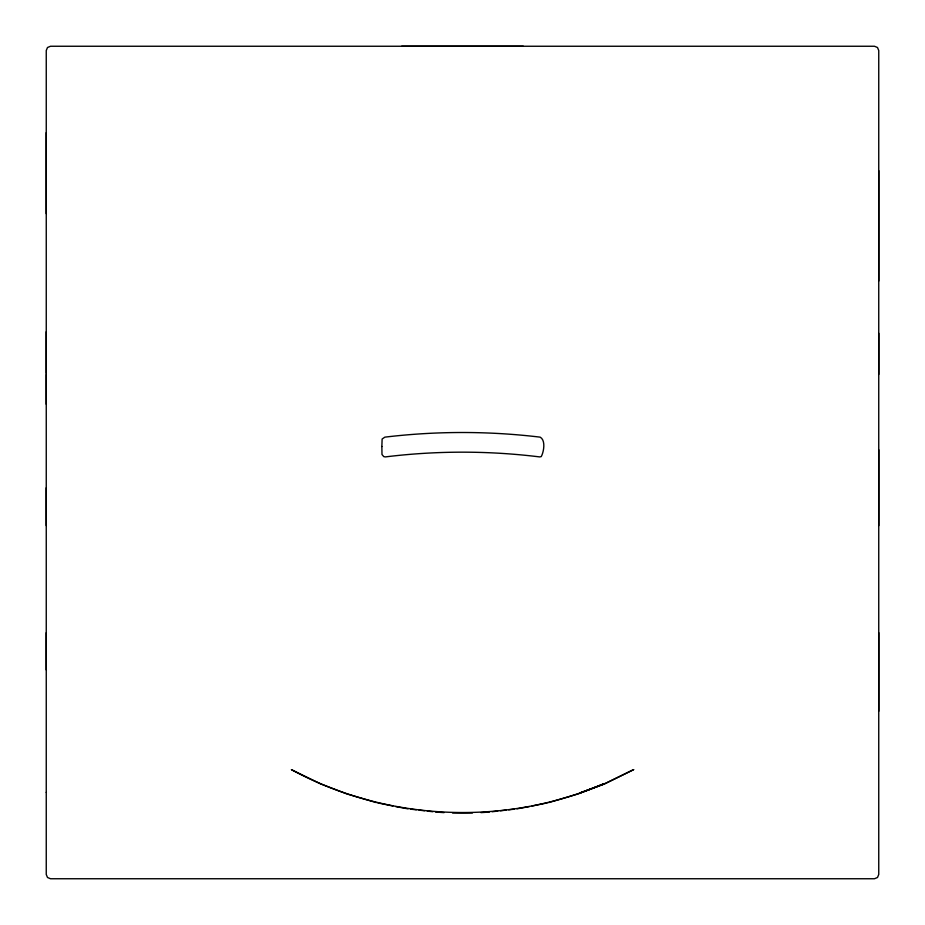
<?xml version="1.0" encoding="UTF-8"?>
<svg xmlns="http://www.w3.org/2000/svg" width="925" height="925" viewBox="0 0 925 925"><rect width="100%" height="100%" fill="white"/><g stroke="black" fill="none" stroke-linecap="round" stroke-linejoin="round"><path stroke-width="1.39" d="M46.25 669.931L46.25 632.677M46.25 525.585L46.25 487.799M46.25 404.26L46.25 374.44M46.25 373.318L46.25 331.74M46.25 213.652L46.25 132.61M878.75 711.279L878.75 632.665M878.75 525.678L878.75 449.758M878.75 374.44L878.75 333.278M878.75 281.038L878.75 170.628M548.618 802.611L578.298 793.858L604.349 783.544C504.9 826.811 386.604 821.203 291.363 769.623L320.674 783.903L346.702 793.858L376.382 802.611M529.366 806.565L516.982 808.855M532.118 805.999L547.242 802.888M489.394 812.058L480.954 812.624M492.158 811.734L497.673 811.098M500.425 810.774L505.94 810.138M508.704 809.814L514.219 809.178M472.444 813.006L452.556 813.006M523.342 46.25L401.658 46.25M444.046 812.624L435.606 812.058M408.017 808.855L395.634 806.565M410.781 809.178L416.296 809.814M419.06 810.138L424.575 810.774M427.327 811.098L432.842 811.734M377.758 802.888L392.882 805.999M46.25 792.367L46.25 874.472L47.499 877.49L50.528 878.75L874.472 878.75L877.501 877.49L878.75 874.472L878.75 132.61L878.75 50.528L877.501 47.499L874.472 46.25L50.528 46.25L47.499 47.499L46.25 50.528L46.25 792.378M381.863 446.498L381.99 454.522L383.783 456.626L385.32 456.915C436.531 450.591 488.469 450.591 539.68 456.915L541.217 456.626C543.773 452.105 545.947 440.196 540.131 437.143C488.62 430.958 436.38 430.958 384.869 437.143L382.118 439.028L381.863 446.498M633.637 769.623L604.407 784.007L580.183 792.852L604.326 783.903L633.637 769.623"/></g></svg>
